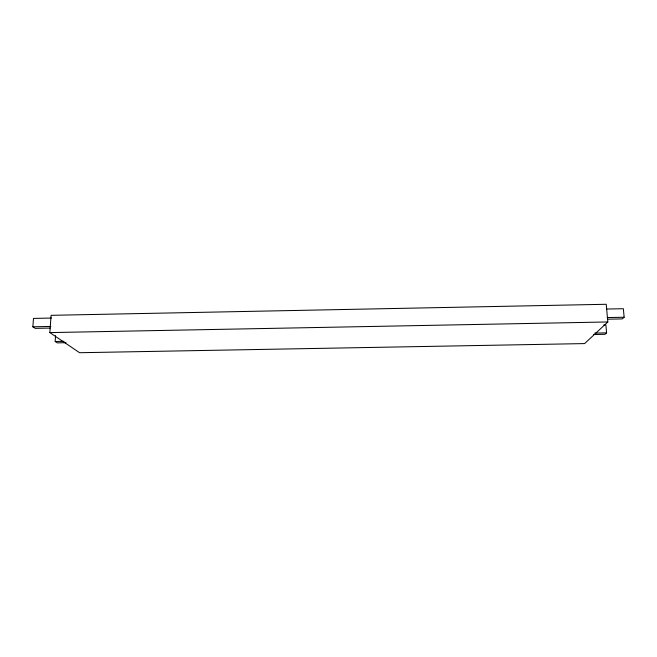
<?xml version="1.0" encoding="UTF-8"?>
<svg xmlns="http://www.w3.org/2000/svg" width="657" height="657" viewBox="0 0 657 657"><rect width="100%" height="100%" fill="white"/><g stroke="black" fill="none" stroke-linecap="round" stroke-linejoin="round"><path stroke-width="0.99" d="M66.045 342.699L57.233 342.864L55.163 341.5L55.574 335.604M49.85 332.598L51.09 315.327L606.23 304.281L607.832 321.963L584.599 343.586L79.596 352.719L49.85 332.598L607.832 321.963M50.154 328.073L35.223 328.36L32.85 326.792L33.499 318.407L51.492 318.054M603.816 324.928L605.869 324.887L606.592 332.869L604.966 334.314L593.731 334.52M606.395 309.045L623.337 308.716L624.15 317.241L622.278 318.908L607.405 319.187M32.85 326.792L50.893 326.447M607.167 317.569L624.15 317.241M55.163 341.5L64.033 341.336M594.864 333.083L606.592 332.869"/></g></svg>
